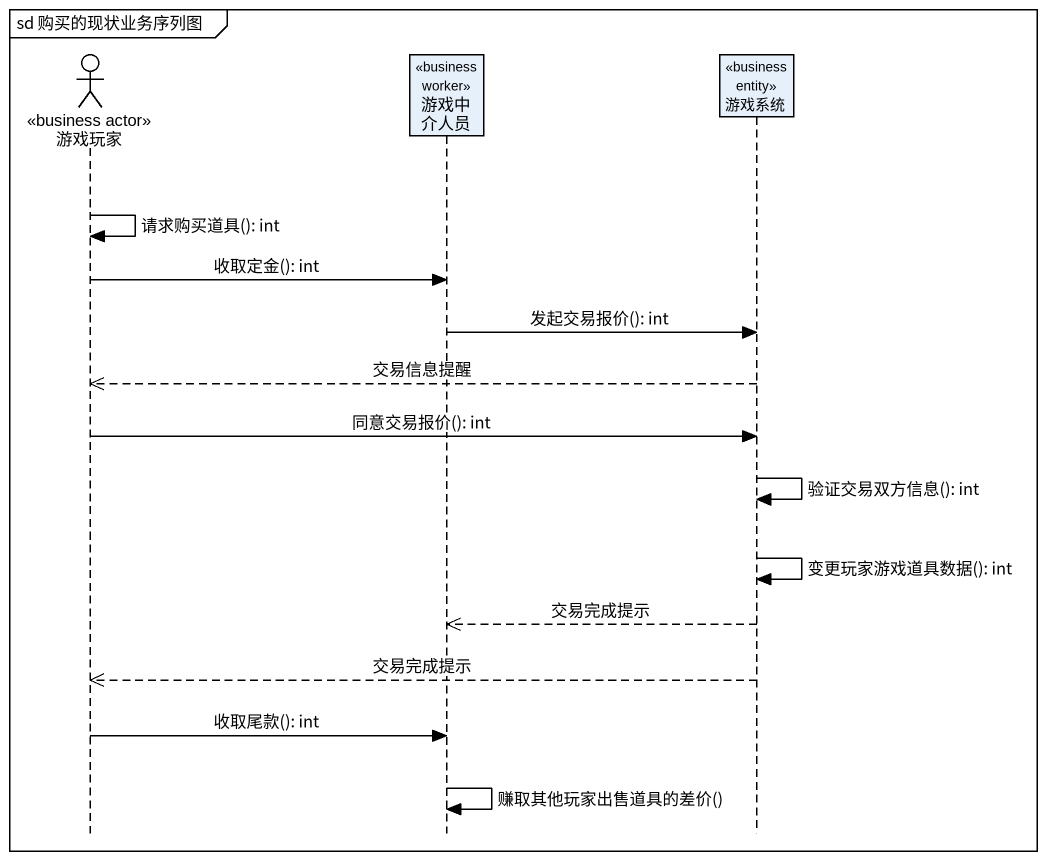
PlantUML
@startuml
mainframe sd 购买的现状业务序列图
hide footbox
actor 游戏玩家 <<business actor>>
participant 游戏中介人员 <<business worker>>
participant 游戏系统 <<business entity>>

游戏玩家 -> 游戏玩家 : 请求购买道具(): int
游戏玩家 -> 游戏中介人员 : 收取定金(): int
游戏中介人员 -> 游戏系统 : 发起交易报价(): int
游戏系统 -->> 游戏玩家 : 交易信息提醒
游戏玩家 -> 游戏系统 : 同意交易报价(): int
游戏系统 -> 游戏系统 : 验证交易双方信息(): int
游戏系统 -> 游戏系统 : 变更玩家游戏道具数据(): int
游戏系统 -->> 游戏中介人员 : 交易完成提示
游戏系统 -->> 游戏玩家 : 交易完成提示
游戏玩家 -> 游戏中介人员 : 收取尾款(): int
游戏中介人员 -> 游戏中介人员 : 赚取其他玩家出售道具的差价()
@enduml
